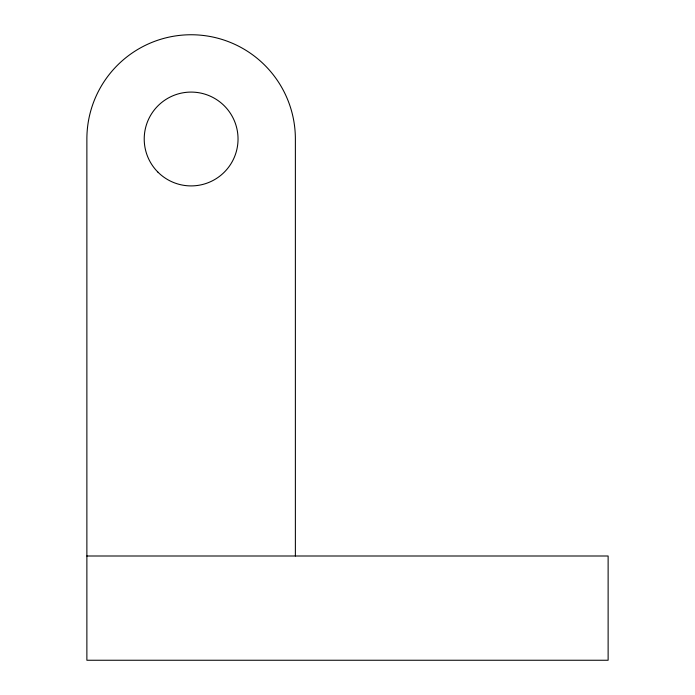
<?xml version="1.0" encoding="UTF-8"?>
<svg xmlns="http://www.w3.org/2000/svg" width="695" height="695" viewBox="0 0 695 695"><rect width="100%" height="100%" fill="white"/><g stroke="black" fill="none" stroke-linecap="round" stroke-linejoin="round"><path stroke-width="1.04" d="M86.875 556L608.125 556L608.125 660.25L86.875 660.25L86.875 139A104.25 104.25 0 0 1 191.125 34.75A104.25 104.25 0 0 1 295.375 139L295.375 556M157.956 172.169A46.913 46.913 0 0 0 236.439 151.145A46.913 46.913 0 0 0 178.98 93.686A46.913 46.913 0 0 0 157.956 172.169"/></g></svg>
